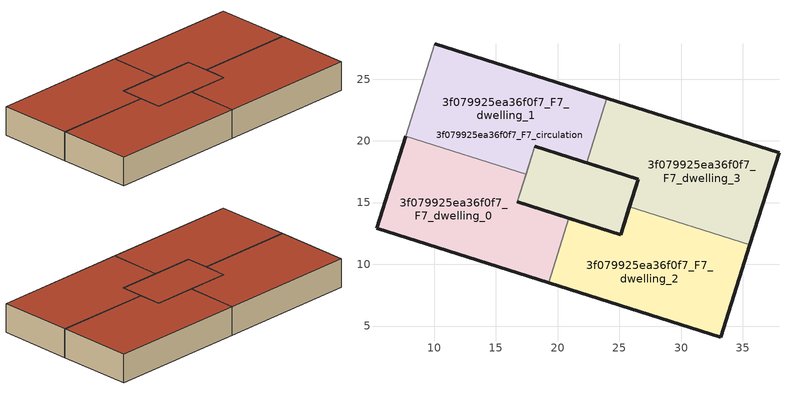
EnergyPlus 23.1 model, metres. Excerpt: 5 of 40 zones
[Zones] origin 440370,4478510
3f079925ea36f0f7_F7_dwelling_0
 floor to 3f079925ea36f0f7_F6_dwelling_0 (EU_floor_Construction): 17.45,17.3 16.74,15.06 20.92,13.74 19.26,8.51 5.32,12.92 7.69,20.39 z21
 wall outside (EU_wall_Construction): 7.69,20.39 5.32,12.92 19.26,8.51 / 20.92,13.74 16.74,15.06 z21:24
 wall adiabatic (EU_wall_Construction): 16.74,15.06 17.45,17.3 z21:24
 wall to 3f079925ea36f0f7_F7_dwelling_2 (EU_wall_Construction): 19.26,8.51 20.92,13.74 z21:24
 wall to 3f079925ea36f0f7_F7_dwelling_1 (EU_wall_Construction): 17.45,17.3 7.69,20.39 z21:24
 roof outside (EU_roof_Construction): 19.26,8.51 20.92,13.74 16.74,15.06 17.45,17.3 7.69,20.39 5.32,12.92 z24
3f079925ea36f0f7_F7_dwelling_1
 floor outside (EU_floor_Construction): 23.99,23.45 22.34,18.22 18.15,19.54 17.45,17.3 7.69,20.39 10.05,27.86 z21
 floor to 3f079925ea36f0f7_F6_dwelling_1 (EU_floor_Construction): 26.52,16.9 25.1,12.42 16.74,15.06 17.45,17.3 18.15,19.54 22.34,18.22 z21
 wall outside (EU_wall_Construction): 23.99,23.45 10.05,27.86 z21:24
 wall adiabatic (EU_wall_Construction): 10.05,27.86 7.69,20.39 / 17.45,17.3 18.15,19.54 22.34,18.22 z21:24
 wall to 3f079925ea36f0f7_F7_dwelling_3 (EU_wall_Construction): 22.34,18.22 23.99,23.45 z21:24
 roof outside (EU_roof_Construction): 22.34,18.22 23.99,23.45 10.05,27.86 7.69,20.39 17.45,17.3 18.15,19.54 z24; 25.1,12.42 26.52,16.9 22.34,18.22 18.15,19.54 17.45,17.3 16.74,15.06 z24
3f079925ea36f0f7_F7_dwelling_2
 floor to 3f079925ea36f0f7_F6_dwelling_2 (EU_floor_Construction): 35.56,11.57 33.2,4.1 19.26,8.51 20.92,13.74 25.1,12.42 25.43,13.46 25.81,14.66 z21; 26.52,16.9 25.81,14.66 25.43,13.46 25.1,12.42 20.92,13.74 16.74,15.06 18.15,19.54 z21
 wall outside (EU_wall_Construction): 19.26,8.51 33.2,4.1 35.56,11.57 / 25.81,14.66 25.1,12.42 20.92,13.74 z21:24
 wall to 3f079925ea36f0f7_F7_dwelling_3 (EU_wall_Construction): 35.56,11.57 25.81,14.66 z21:24
 roof outside (EU_roof_Construction): 25.1,12.42 25.43,13.46 25.81,14.66 26.52,16.9 18.15,19.54 16.74,15.06 z24; 33.2,4.1 35.56,11.57 25.81,14.66 25.43,13.46 25.1,12.42 20.92,13.74 19.26,8.51 z24
3f079925ea36f0f7_F7_dwelling_3
 floor to 3f079925ea36f0f7_F6_dwelling_3 (EU_floor_Construction): 37.93,19.04 35.56,11.57 25.81,14.66 26.52,16.9 22.34,18.22 23.99,23.45 z21; 26.52,16.9 25.81,14.66 25.1,12.42 16.74,15.06 18.15,19.54 22.34,18.22 z21
 wall outside (EU_wall_Construction): 35.56,11.57 37.93,19.04 23.99,23.45 / 22.34,18.22 26.52,16.9 25.81,14.66 z21:24
 roof outside (EU_roof_Construction): 35.56,11.57 37.93,19.04 23.99,23.45 22.34,18.22 26.52,16.9 25.81,14.66 z24; 25.1,12.42 25.81,14.66 26.52,16.9 22.34,18.22 18.15,19.54 16.74,15.06 z24
3f079925ea36f0f7_F7_circulation
 floor outside (EU_floor_Construction): 37.93,19.04 35.56,11.57 25.81,14.66 26.52,16.9 22.34,18.22 23.99,23.45 z21; 35.56,11.57 33.2,4.1 19.26,8.51 20.92,13.74 25.1,12.42 25.43,13.46 25.81,14.66 z21
 floor to 3f079925ea36f0f7_F6_circulation (EU_floor_Construction): 23.99,23.45 22.34,18.22 18.15,19.54 17.45,17.3 7.69,20.39 10.05,27.86 z21; 26.52,16.9 25.81,14.66 25.55,13.84 25.1,12.42 16.74,15.06 18.15,19.54 22.34,18.22 z21
 wall outside (EU_wall_Construction): 16.74,15.06 25.1,12.42 26.52,16.9 18.15,19.54 z21:24
 wall adiabatic (EU_wall_Construction): 18.15,19.54 16.74,15.06 z21:24
 roof outside (EU_roof_Construction): 22.34,18.22 23.99,23.45 10.05,27.86 7.69,20.39 17.45,17.3 18.15,19.54 z24; 25.1,12.42 25.55,13.84 25.81,14.66 26.52,16.9 22.34,18.22 18.15,19.54 16.74,15.06 z24; 35.56,11.57 37.93,19.04 23.99,23.45 22.34,18.22 26.52,16.9 25.81,14.66 z24; 33.2,4.1 35.56,11.57 25.81,14.66 25.43,13.46 25.1,12.42 20.92,13.74 19.26,8.51 z24
[Building]
EU S2 Campaign: North Axis=0; Terrain=City; Solar Distribution=FullExterior
[Site:Location]
Madrid: Latitude=40.5; Longitude=-3.5; Time Zone=1; Elevation=609
[SizingPeriod:WeatherFileDays]
AnnualSizingPeriod: Begin Month=1; Begin Day of Month=1; End Month=12; End Day of Month=31; Day of Week for Start Day=Monday; Use Weather File Daylight Saving Period=No; Use Weather File Rain and Snow Indicators=No
[MATERIAL]
EU_InternalMass_Material: Roughness=MediumRough; Thickness=0.1; Conductivity=1; Density=1800; Specific Heat=900; Thermal Absorptance=0.9; Solar Absorptance=0.7; Visible Absorptance=0.7
[MATERIAL:NOMASS] Roughness=MediumRough; Thermal Absorptance=0.9; Solar Absorptance=0.7; Visible Absorptance=0.7
Name | Thermal Resistance
EU_wall_NoMass | 0.609216
EU_roof_NoMass | 0.513268
EU_floor_NoMass | 0.568163
[CONSTRUCTION]
EU_wall_Construction: EU_wall_NoMass
EU_roof_Construction: EU_roof_NoMass
EU_floor_Construction: EU_floor_NoMass
EU_InternalMass_Construction: EU_InternalMass_Material
[ZONE] Type=1; Multiplier=1; Ceiling Height=autocalculate; Floor Area=autocalculate; Part of Total Floor Area=Yes
Name | Volume
3f079925ea36f0f7_F7_dwelling_0 | 312.817
3f079925ea36f0f7_F7_dwelling_1; 3f079925ea36f0f7_F7_dwelling_2; 3f079925ea36f0f7_F7_dwelling_3 | 436.57
3f079925ea36f0f7_F7_circulation | 1062.21
[INTERNALMASS] Construction=EU_InternalMass_Construction; Surface Area=104.273
Name | Zone or ZoneList
3f079925ea36f0f7_F7_dwelling_0_EU_InternalMass | 3f079925ea36f0f7_F7_dwelling_0
3f079925ea36f0f7_F7_dwelling_1_EU_InternalMass | 3f079925ea36f0f7_F7_dwelling_1
3f079925ea36f0f7_F7_dwelling_2_EU_InternalMass | 3f079925ea36f0f7_F7_dwelling_2
3f079925ea36f0f7_F7_dwelling_3_EU_InternalMass | 3f079925ea36f0f7_F7_dwelling_3
[OTHEREQUIPMENT] Fuel Type=Electricity; Design Level Calculation Method=Watts/Area; Power per Zone Floor Area=1; Fraction Latent=0; Fraction Radiant=0; Fraction Lost=0; Carbon Dioxide Generation Rate=0; EndUse Subcategory=EU_Step8_InternalGains
Name | Zone or ZoneList or Space or SpaceList | Schedule
EU_Step8_InternalGain_3f079925ea36f0f7_F7_dwelling_0_f000 | 3f079925ea36f0f7_F7_dwelling_0 | EU_Step8_GainSchedule_3f079925ea36f0f7_F7_dwelling_0_f000
EU_Step8_InternalGain_3f079925ea36f0f7_F7_dwelling_1_f000 | 3f079925ea36f0f7_F7_dwelling_1 | EU_Step8_GainSchedule_3f079925ea36f0f7_F7_dwelling_1_f000
EU_Step8_InternalGain_3f079925ea36f0f7_F7_dwelling_2_f000 | 3f079925ea36f0f7_F7_dwelling_2 | EU_Step8_GainSchedule_3f079925ea36f0f7_F7_dwelling_2_f000
EU_Step8_InternalGain_3f079925ea36f0f7_F7_dwelling_3_f000 | 3f079925ea36f0f7_F7_dwelling_3 | EU_Step8_GainSchedule_3f079925ea36f0f7_F7_dwelling_3_f000
[ZONEINFILTRATION:DESIGNFLOWRATE]
EU_Circulation_Infiltration_3f079925ea36f0f7_F7_circulation: Zone or ZoneList or Space or SpaceList=3f079925ea36f0f7_F7_circulation; Schedule=EU_AlwaysOn; Design Flow Rate Calculation Method=Flow/Area; Flow Rate per Floor Area=0.0005; Constant Term Coefficient=1; Temperature Term Coefficient=0; Velocity Term Coefficient=0; Velocity Squared Term Coefficient=0
[ZONEVENTILATION:DESIGNFLOWRATE] Schedule=EU_AlwaysOn; Design Flow Rate Calculation Method=AirChanges/Hour; Air Changes per Hour=0.752966; Ventilation Type=Natural; Fan Pressure Rise=0; Fan Total Efficiency=1; Constant Term Coefficient=1; Temperature Term Coefficient=0; Velocity Term Coefficient=0; Velocity Squared Term Coefficient=0; Minimum Indoor Temperature=-100; Maximum Indoor Temperature=100; Delta Temperature=-100; Minimum Outdoor Temperature=-100; Maximum Outdoor Temperature=100; Maximum Wind Speed=40
Name | Zone or ZoneList or Space or SpaceList
EU_ConstantAir_3f079925ea36f0f7_F7_dwelling_0 | 3f079925ea36f0f7_F7_dwelling_0
EU_ConstantAir_3f079925ea36f0f7_F7_dwelling_1 | 3f079925ea36f0f7_F7_dwelling_1
EU_ConstantAir_3f079925ea36f0f7_F7_dwelling_2 | 3f079925ea36f0f7_F7_dwelling_2
EU_ConstantAir_3f079925ea36f0f7_F7_dwelling_3 | 3f079925ea36f0f7_F7_dwelling_3
[HVACTEMPLATE:THERMOSTAT] Constant Heating Setpoint=20; Constant Cooling Setpoint=50
EU_HeatOnly_3f079925ea36f0f7_F0_dwelling_0; EU_HeatOnly_3f079925ea36f0f7_F0_dwelling_1; EU_HeatOnly_3f079925ea36f0f7_F0_dwelling_2; EU_HeatOnly_3f079925ea36f0f7_F0_dwelling_3; EU_HeatOnly_3f079925ea36f0f7_F1_dwelling_0; EU_HeatOnly_3f079925ea36f0f7_F1_dwelling_1; EU_HeatOnly_3f079925ea36f0f7_F1_dwelling_2; EU_HeatOnly_3f079925ea36f0f7_F1_dwelling_3; EU_HeatOnly_3f079925ea36f0f7_F2_dwelling_0; EU_HeatOnly_3f079925ea36f0f7_F2_dwelling_1; EU_HeatOnly_3f079925ea36f0f7_F2_dwelling_2; EU_HeatOnly_3f079925ea36f0f7_F2_dwelling_3; EU_HeatOnly_3f079925ea36f0f7_F3_dwelling_0; EU_HeatOnly_3f079925ea36f0f7_F3_dwelling_1; EU_HeatOnly_3f079925ea36f0f7_F3_dwelling_2; EU_HeatOnly_3f079925ea36f0f7_F3_dwelling_3; EU_HeatOnly_3f079925ea36f0f7_F4_dwelling_0; EU_HeatOnly_3f079925ea36f0f7_F4_dwelling_1; EU_HeatOnly_3f079925ea36f0f7_F4_dwelling_2; EU_HeatOnly_3f079925ea36f0f7_F4_dwelling_3; EU_HeatOnly_3f079925ea36f0f7_F5_dwelling_0; EU_HeatOnly_3f079925ea36f0f7_F5_dwelling_1; EU_HeatOnly_3f079925ea36f0f7_F5_dwelling_2; EU_HeatOnly_3f079925ea36f0f7_F5_dwelling_3; EU_HeatOnly_3f079925ea36f0f7_F6_dwelling_0; EU_HeatOnly_3f079925ea36f0f7_F6_dwelling_1; EU_HeatOnly_3f079925ea36f0f7_F6_dwelling_2; EU_HeatOnly_3f079925ea36f0f7_F6_dwelling_3; EU_HeatOnly_3f079925ea36f0f7_F7_dwelling_0; EU_HeatOnly_3f079925ea36f0f7_F7_dwelling_1; EU_HeatOnly_3f079925ea36f0f7_F7_dwelling_2; EU_HeatOnly_3f079925ea36f0f7_F7_dwelling_3
[HVACTEMPLATE:ZONE:IDEALLOADSAIRSYSTEM] System Availability Schedule=EU_AlwaysOn; Maximum Heating Supply Air Temperature=50; Minimum Cooling Supply Air Temperature=13; Maximum Heating Supply Air Humidity Ratio=0.0156; Minimum Cooling Supply Air Humidity Ratio=0.0077; Heating Limit=NoLimit; Cooling Limit=NoLimit; Heating Availability Schedule=EU_AlwaysOn; Cooling Availability Schedule=EU_CoolingOff; Dehumidification Control Type=ConstantSensibleHeatRatio; Cooling Sensible Heat Ratio=0.7; Dehumidification Setpoint=60; Humidification Control Type=None; Humidification Setpoint=30; Outdoor Air Method=None; Outdoor Air Flow Rate per Person=0.00944; Outdoor Air Flow Rate per Zone Floor Area=0; Outdoor Air Flow Rate per Zone=0; Demand Controlled Ventilation Type=None; Outdoor Air Economizer Type=NoEconomizer; Heat Recovery Type=None; Sensible Heat Recovery Effectiveness=0.7; Latent Heat Recovery Effectiveness=0.65
Name | Template Thermostat
3f079925ea36f0f7_F7_dwelling_0 | EU_HeatOnly_3f079925ea36f0f7_F7_dwelling_0
3f079925ea36f0f7_F7_dwelling_1 | EU_HeatOnly_3f079925ea36f0f7_F7_dwelling_1
3f079925ea36f0f7_F7_dwelling_2 | EU_HeatOnly_3f079925ea36f0f7_F7_dwelling_2
3f079925ea36f0f7_F7_dwelling_3 | EU_HeatOnly_3f079925ea36f0f7_F7_dwelling_3
[SIZING:ZONE] Zone Cooling Design Supply Air Temperature Input Method=SupplyAirTemperature; Zone Cooling Design Supply Air Temperature=13; Zone Heating Design Supply Air Temperature Input Method=SupplyAirTemperature; Zone Heating Design Supply Air Temperature=50; Zone Cooling Design Supply Air Humidity Ratio=0.008; Zone Heating Design Supply Air Humidity Ratio=0.008; Cooling Design Air Flow Method=DesignDay; Cooling Design Air Flow Rate=0; Cooling Minimum Air Flow per Zone Floor Area=0.000762; Cooling Minimum Air Flow=0; Cooling Minimum Air Flow Fraction=0.2; Heating Design Air Flow Method=DesignDay; Heating Design Air Flow Rate=0; Heating Maximum Air Flow per Zone Floor Area=0.002032; Heating Maximum Air Flow=0.141576; Heating Maximum Air Flow Fraction=0.3; Account for Dedicated Outdoor Air System=No; Dedicated Outdoor Air System Control Strategy=NeutralSupplyAir; Dedicated Outdoor Air Low Setpoint Temperature for Design=autosize; Dedicated Outdoor Air High Setpoint Temperature for Design=autosize; Zone Load Sizing Method=Sensible Load Only No Latent Load; Zone Latent Cooling Design Supply Air Humidity Ratio Input Method=HumidityRatioDifference; Zone Cooling Design Supply Air Humidity Ratio Difference=0.005; Zone Latent Heating Design Supply Air Humidity Ratio Input Method=HumidityRatioDifference; Zone Humidification Design Supply Air Humidity Ratio Difference=0.005
3f079925ea36f0f7_F7_dwelling_0; 3f079925ea36f0f7_F7_dwelling_1; 3f079925ea36f0f7_F7_dwelling_2; 3f079925ea36f0f7_F7_dwelling_3
[SCHEDULE:CONSTANT]
Name | Hourly Value
EU_AlwaysOn | 1
EU_CoolingOff | 0
[SCHEDULE:FILE] Column Number=1; Rows to Skip at Top=0; Number of Hours of Data=8760; Column Separator=Comma; Interpolate to Timestep=No; Minutes per Item=60; Adjust Schedule for Daylight Savings=Yes
Name | File
EU_Step8_GainSchedule_3f079925ea36f0f7_F7_dwelling_0_f000 | ../../schedules/3f079925ea36f0f7/3f079925ea36f0f7_F7_dwelling_0_f000_gain.csv
EU_Step8_GainSchedule_3f079925ea36f0f7_F7_dwelling_1_f000 | ../../schedules/3f079925ea36f0f7/3f079925ea36f0f7_F7_dwelling_1_f000_gain.csv
EU_Step8_GainSchedule_3f079925ea36f0f7_F7_dwelling_2_f000 | ../../schedules/3f079925ea36f0f7/3f079925ea36f0f7_F7_dwelling_2_f000_gain.csv
EU_Step8_GainSchedule_3f079925ea36f0f7_F7_dwelling_3_f000 | ../../schedules/3f079925ea36f0f7/3f079925ea36f0f7_F7_dwelling_3_f000_gain.csv
